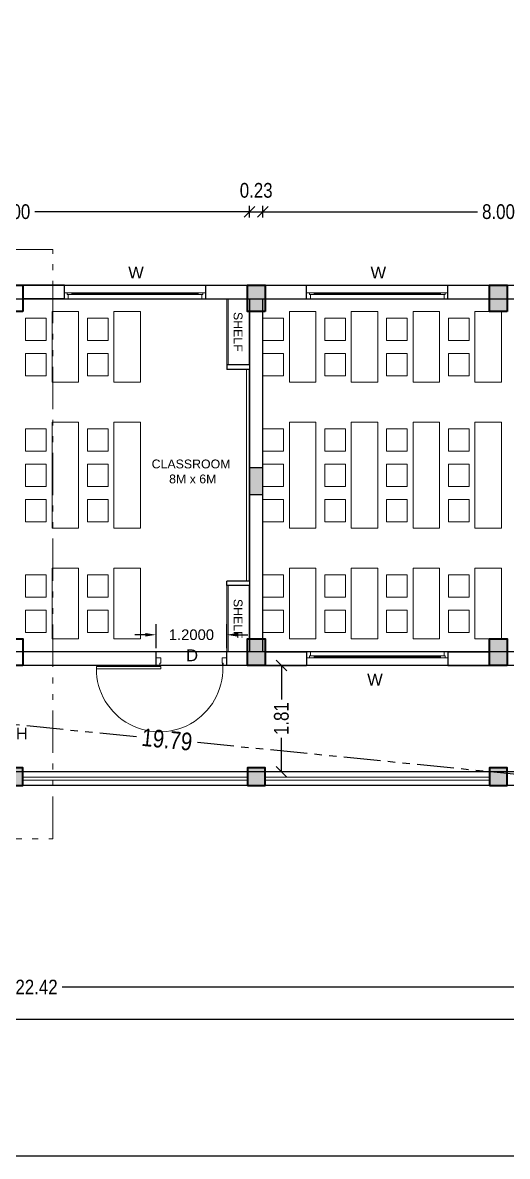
# Model space of a CAD drawing. Header units: metres. Extents: x 2792 to 3145, y -72 to 111.
# Drawn here: x 3012.67 to 3020.9, y -71.97 to -52.71 of the extents above; entities that cross this region are included whole.
import ezdxf
from ezdxf.enums import TextEntityAlignment as Align

# ---------------------------------------------------------------- set-up
doc = ezdxf.new("R2010")
doc.units = ezdxf.units.M
doc.header["$MEASUREMENT"] = 0
doc.header["$PDMODE"] = 35
for name, pattern in [('ACAD_ISO12W100', [21, 12, -3, 0, -3, 0, -3]), ('HIDDEN', [0.375, 0.25, -0.125]), ('PHANTOM2', [1.25, 0.625, -0.125, 0.125, -0.125, 0.125, -0.125])]:
    doc.linetypes.add(name, pattern=pattern)
for name, color, linetype, lineweight in [('BEAM', 4, 'Continuous', 30), ('Col', 2, 'Continuous', 40), ('column', 6, 'Continuous', 9), ('DIM', 7, 'Continuous', 18), ('El', 9, 'Continuous', 20), ('Frame', 11, 'Continuous', 20), ('Furn', 80, 'Continuous', 0), ('JOI', 4, 'Continuous', 20), ('SECTION LINE', 1, 'ACAD_ISO12W100', 0), ('Text', 7, 'Continuous', 5), ('WALL', 7, 'Continuous', 30)]:
    doc.layers.add(name, color=color, linetype=linetype, lineweight=lineweight)
for name, color, linetype in [('BLK_1_FLR_0_BLT_UP_AREA', 44, 'Continuous'), ('BLK_1_FLR_0_CARPET_AREA', 56, 'Continuous'), ('BLK_1_FLR_0_EXIT_WIDTH_DOOR', 2, 'Continuous'), ('BLK_1_FLR_0_REGULAR_ROOM_1', 3, 'Continuous'), ('DIST_EXIT', 7, 'Continuous'), ('WIN', 2, 'Continuous')]:
    doc.layers.add(name, color=color, linetype=linetype)
doc.styles.add('SKR', font='ARIALN.TTF')
doc.styles.get("Standard").update_dxf_attribs({"font": 'arial.ttf'})
doc.dimstyles.new('SKR', dxfattribs={"dimtxt": 0.25, "dimasz": 0.18, "dimexe": 0.1, "dimexo": 0.0625, "dimgap": 0.09, "dimtad": 0, "dimzin": 0, "dimdsep": 46, "dimtxsty": 'SKR', "dimblk": 'OBLIQUE', "dimcen": 0.09, "dimclrd": 8, "dimclre": 8, "dimadec": 0, "dimazin": 0, "dimtfac": 1, "dimtofl": 0, "dimtmove": 2, "dimatfit": 3, "dimfxl": 0, "dimtolj": 1, "dimtzin": 0, "dimarcsym": 0})
doc.dimstyles.new('SKR12', dxfattribs={"dimtxt": 0.3, "dimasz": 0.3, "dimexe": 0.3, "dimexo": 0.0625, "dimgap": 0.09, "dimtad": 0, "dimzin": 0, "dimdsep": 46, "dimtxsty": 'SKR', "dimblk": 'OBLIQUE', "dimcen": 0.09, "dimclrd": 8, "dimclre": 8, "dimadec": 0, "dimazin": 0, "dimtfac": 1, "dimtofl": 0, "dimtmove": 2, "dimatfit": 3, "dimfxl": 0, "dimtolj": 1, "dimtzin": 0, "dimarcsym": 0})
doc.dimstyles.get("Standard").update_dxf_attribs({"dimtxt": 0.18, "dimasz": 0.18, "dimexe": 0.18, "dimexo": 0.0625, "dimgap": 0.09, "dimtad": 0, "dimtih": 1, "dimtoh": 1, "dimdec": 4, "dimzin": 0, "dimdsep": 46, "dimtxsty": 'Standard', "dimcen": 0.09, "dimadec": 0, "dimazin": 0, "dimtfac": 1, "dimtdec": 4, "dimtofl": 0, "dimtmove": 0, "dimatfit": 3, "dimfxl": 0, "dimtolj": 1, "dimtzin": 0, "dimarcsym": 0})

# ---------------------------------------------------------------- blocks, each defined once
blk = doc.blocks.new('FF')
at = {"layer": 'Frame'}
for p, q in [((-35.5, 0), (-38, 0)), ((-38, -3.5), (-38, -4)), ((-38, -4), (-36, -4)), ((-36, -4), (-36, -2.75)), ((-36, -2.75), (-35.5, -2.75)), ((-35.5, -2.75), (-35.5, 0)), ((-2.5, -2.75), (-2.5, 0)), ((-2.5, 0), (0, 0)), ((-2, -2.75), (-2.5, -2.75)), ((-2, -4), (-2, -2.75)), ((0, -4), (-2, -4)), ((0, -3.5), (0, -4))]:
    blk.add_line(p, q, dxfattribs=at)
blk.add_lwpolyline([(-35.5, -5.75), (-35.5, -4.5), (-70.12, -4.5), (-70.12, -5.75), (-35.5, -5.75)], close=True, dxfattribs=at)
blk.add_arc((-36.12, -5.75), 34, 180, 5.06209, dxfattribs=at)
blk = doc.blocks.new('C')
at = {"layer": 'column'}
blk.add_hatch(color=2, dxfattribs=at).paths.add_polyline_path([(0, -450), (300, -450), (300, 0), (0, 0)])
at = {"layer": 'column', "color": 6}
blk.add_lwpolyline([(0, -450), (300, -450), (300, 0), (0, 0)], close=True, dxfattribs=at)
blk = doc.blocks.new('C2')
at = {"layer": 'BEAM'}
blk.add_hatch(color=2, dxfattribs=at).paths.add_polyline_path([(230, 0), (0, 0), (0, -450), (230, -450)])
at = {"layer": 'BEAM', "color": 6}
blk.add_lwpolyline([(0, -450), (230, -450), (230, 0), (0, 0)], close=True, dxfattribs=at)
blk = doc.blocks.new('C3')
at = {"layer": 'column'}
blk.add_hatch(color=2, dxfattribs=at).paths.add_polyline_path([(300, -300), (300, 0), (0, 0), (0, -300)])
at = {"layer": 'column', "color": 6}
blk.add_lwpolyline([(0, -300), (300, -300), (300, 0), (0, 0)], close=True, dxfattribs=at)
blk = doc.blocks.new('_Oblique')
at = {"color": 0, "linetype": 'ByBlock', "lineweight": -2}
blk.add_line((-0.5, -0.5), (0.5, 0.5), dxfattribs=at)
blk = doc.blocks.new('*D17')
at = {"layer": 'Defpoints', "color": 0}
for p in [(3016.518, -55.924), (3008.518, -57.809), (3016.518, -57.925)]:
    blk.add_point(p, dxfattribs=at)
at = {"layer": 'DIM', "color": 8, "lineweight": -2}
for p, q in [((3008.518, -56.024), (3008.518, -55.824)), ((3016.518, -56.024), (3016.518, -55.824)), ((3008.518, -55.924), (3012.162, -55.924)), ((3016.518, -55.924), (3012.874, -55.924))]:
    blk.add_line(p, q, dxfattribs=at)
at = {"layer": 'DIM', "color": 8, "lineweight": -2, "xscale": 0.18, "yscale": 0.18, "zscale": 0.18, "rotation": 180}
blk.add_blockref('_Oblique', (3008.518, -55.924), dxfattribs=at)
at = {"layer": 'DIM', "color": 8, "lineweight": -2, "xscale": 0.18, "yscale": 0.18, "zscale": 0.18}
blk.add_blockref('_Oblique', (3016.518, -55.924), dxfattribs=at)
at = {"layer": 'DIM', "color": 0, "insert": (3012.518, -55.924), "char_height": 0.25, "attachment_point": 5, "style": 'SKR'}
blk.add_mtext('\\A1;8.00', dxfattribs=at)
blk = doc.blocks.new('*D18')
at = {"layer": 'Defpoints', "color": 0}
for p in [(3016.748, -55.924), (3016.518, -57.925), (3016.748, -57.852)]:
    blk.add_point(p, dxfattribs=at)
at = {"layer": 'DIM', "color": 8, "lineweight": -2}
for p, q in [((3016.518, -56.024), (3016.518, -55.824)), ((3016.748, -56.024), (3016.748, -55.824)), ((3016.518, -55.924), (3016.748, -55.924))]:
    blk.add_line(p, q, dxfattribs=at)
at = {"layer": 'DIM', "color": 8, "lineweight": -2, "xscale": 0.18, "yscale": 0.18, "zscale": 0.18, "rotation": 180}
blk.add_blockref('_Oblique', (3016.518, -55.924), dxfattribs=at)
at = {"layer": 'DIM', "color": 8, "lineweight": -2, "xscale": 0.18, "yscale": 0.18, "zscale": 0.18}
blk.add_blockref('_Oblique', (3016.748, -55.924), dxfattribs=at)
at = {"layer": 'DIM', "color": 0, "insert": (3016.633, -55.562), "char_height": 0.25, "attachment_point": 5, "style": 'SKR'}
blk.add_mtext('\\A1;0.23', dxfattribs=at)
blk = doc.blocks.new('*D19')
at = {"layer": 'Defpoints', "color": 0}
for p in [(3024.748, -55.924), (3016.748, -57.852), (3024.748, -57.935)]:
    blk.add_point(p, dxfattribs=at)
at = {"layer": 'DIM', "color": 8, "lineweight": -2}
for p, q in [((3016.748, -56.024), (3016.748, -55.824)), ((3024.748, -56.024), (3024.748, -55.824)), ((3016.748, -55.924), (3020.392, -55.924)), ((3024.748, -55.924), (3021.104, -55.924))]:
    blk.add_line(p, q, dxfattribs=at)
at = {"layer": 'DIM', "color": 8, "lineweight": -2, "xscale": 0.18, "yscale": 0.18, "zscale": 0.18, "rotation": 180}
blk.add_blockref('_Oblique', (3016.748, -55.924), dxfattribs=at)
at = {"layer": 'DIM', "color": 8, "lineweight": -2, "xscale": 0.18, "yscale": 0.18, "zscale": 0.18}
blk.add_blockref('_Oblique', (3024.748, -55.924), dxfattribs=at)
at = {"layer": 'DIM', "color": 0, "insert": (3020.748, -55.924), "char_height": 0.25, "attachment_point": 5, "style": 'SKR'}
blk.add_mtext('\\A1;8.00', dxfattribs=at)
blk = doc.blocks.new('*D40')
at = {"layer": 'Defpoints', "color": 0}
for p in [(3001.693, -64.908), (3024.113, -65.671), (3024.113, -69.096)]:
    blk.add_point(p, dxfattribs=at)
at = {"layer": 'DIM', "color": 8, "lineweight": -2}
for p, q in [((3001.693, -68.996), (3001.693, -69.196)), ((3001.693, -69.096), (3012.466, -69.096)), ((3024.113, -69.096), (3013.34, -69.096)), ((3024.113, -68.996), (3024.113, -69.196))]:
    blk.add_line(p, q, dxfattribs=at)
at = {"layer": 'DIM', "color": 8, "lineweight": -2, "xscale": 0.18, "yscale": 0.18, "zscale": 0.18, "rotation": 180}
blk.add_blockref('_Oblique', (3001.693, -69.096), dxfattribs=at)
at = {"layer": 'DIM', "color": 8, "lineweight": -2, "xscale": 0.18, "yscale": 0.18, "zscale": 0.18}
blk.add_blockref('_Oblique', (3024.113, -69.096), dxfattribs=at)
at = {"layer": 'DIM', "color": 0, "insert": (3012.903, -69.096), "char_height": 0.25, "attachment_point": 5, "style": 'SKR'}
blk.add_mtext('\\A1;22.42', dxfattribs=at)
blk = doc.blocks.new('*D47')
at = {"layer": 'Defpoints', "color": 0}
for p in [(3001.658, -64.908), (3056.298, -64.999), (3056.298, -69.64)]:
    blk.add_point(p, dxfattribs=at)
at = {"layer": 'DIM', "color": 8, "lineweight": -2}
for p, q in [((3001.658, -69.54), (3001.658, -69.74)), ((3001.658, -69.64), (3028.542, -69.64)), ((3056.298, -69.64), (3029.413, -69.64)), ((3056.298, -69.54), (3056.298, -69.74))]:
    blk.add_line(p, q, dxfattribs=at)
at = {"layer": 'DIM', "color": 8, "lineweight": -2, "xscale": 0.18, "yscale": 0.18, "zscale": 0.18, "rotation": 180}
blk.add_blockref('_Oblique', (3001.658, -69.64), dxfattribs=at)
at = {"layer": 'DIM', "color": 8, "lineweight": -2, "xscale": 0.18, "yscale": 0.18, "zscale": 0.18}
blk.add_blockref('_Oblique', (3056.298, -69.64), dxfattribs=at)
at = {"layer": 'DIM', "color": 0, "insert": (3028.978, -69.64), "char_height": 0.25, "attachment_point": 5, "style": 'SKR'}
blk.add_mtext('\\A1;54.64', dxfattribs=at)
blk = doc.blocks.new('*D58')
at = {"layer": 'Defpoints', "color": 0}
for p in [(3017.359, -63.631), (3017.062, -65.441), (3017.359, -65.441)]:
    blk.add_point(p, dxfattribs=at)
at = {"layer": 'DIM', "color": 8, "lineweight": -2}
for p, q in [((3017.162, -63.631), (3016.962, -63.631)), ((3017.062, -63.631), (3017.062, -64.21)), ((3017.062, -65.441), (3017.062, -64.863)), ((3017.162, -65.441), (3016.962, -65.441))]:
    blk.add_line(p, q, dxfattribs=at)
at = {"layer": 'DIM', "color": 8, "lineweight": -2, "xscale": 0.18, "yscale": 0.18, "zscale": 0.18}
for p, rotation in [((3017.062, -63.631), 90), ((3017.062, -65.441), 270)]:
    blk.add_blockref('_Oblique', p, dxfattribs=dict(at, rotation=rotation))
at = {"layer": 'DIM', "color": 0, "insert": (3017.062, -64.536), "char_height": 0.25, "attachment_point": 5, "rotation": 90, "style": 'SKR'}
blk.add_mtext('\\A1;1.81', dxfattribs=at)
blk = doc.blocks.new('*D249')
at = {"layer": 'BLK_1_FLR_0_EXIT_WIDTH_DOOR', "color": 0, "lineweight": -2}
for p, q in [((3014.933, -63.339), (3014.933, -62.931)), ((3016.133, -63.339), (3016.133, -62.931)), ((3014.753, -63.111), (3014.573, -63.111)), ((3016.313, -63.111), (3016.493, -63.111))]:
    blk.add_line(p, q, dxfattribs=at)
at = {"layer": 'BLK_1_FLR_0_EXIT_WIDTH_DOOR', "color": 0}
for points in [[(3014.753, -63.081), (3014.753, -63.141), (3014.933, -63.111)], [(3016.313, -63.081), (3016.313, -63.141), (3016.133, -63.111)]]:
    blk.add_solid(points, dxfattribs=at)
at = {"layer": 'Defpoints', "color": 0}
for p in [(3016.133, -63.111), (3014.933, -63.401), (3016.133, -63.401)]:
    blk.add_point(p, dxfattribs=at)
at = {"layer": 'BLK_1_FLR_0_EXIT_WIDTH_DOOR', "color": 0, "insert": (3015.533, -63.111), "char_height": 0.18, "attachment_point": 5}
blk.add_mtext('\\A1;1.2000', dxfattribs=at)
blk = doc.blocks.new('*D260')
at = {"layer": 'Defpoints', "color": 0}
for p in [(3005.323, -63.406), (3025.013, -65.371), (3024.963, -65.874)]:
    blk.add_point(p, dxfattribs=at)
at = {"layer": 'DIST_EXIT', "color": 8, "linetype": 'HIDDEN', "lineweight": -2}
for p, q in [((3005.317, -63.469), (3005.243, -64.208)), ((3025.007, -65.434), (3024.933, -66.173))]:
    blk.add_line(p, q, dxfattribs=at)
at = {"layer": 'DIST_EXIT', "color": 8, "linetype": 'PHANTOM2', "lineweight": -2}
for p, q in [((3005.273, -63.909), (3014.626, -64.843)), ((3024.963, -65.874), (3015.609, -64.941))]:
    blk.add_line(p, q, dxfattribs=at)
at = {"layer": 'DIST_EXIT', "color": 8, "lineweight": -2, "xscale": 0.3, "yscale": 0.3, "zscale": 0.3}
for p, rotation in [((3005.273, -63.909), 174.3009314214869), ((3024.963, -65.874), 354.3009314214869)]:
    blk.add_blockref('_Oblique', p, dxfattribs=dict(at, rotation=rotation))
at = {"layer": 'DIST_EXIT', "color": 0, "insert": (3015.118, -64.892), "char_height": 0.3, "attachment_point": 5, "rotation": 354.3009, "style": 'SKR'}
blk.add_mtext('\\A1;19.79', dxfattribs=at)

msp = doc.modelspace()

# ---------------------------------------------------------------- linework, layer by layer
msp.add_lwpolyline([(2999.48408, -24.29748), (3069.27932, -24.29748), (3069.27932, -71.97156), (2999.48408, -71.97156)], close=True)
at = {"layer": 'BLK_1_FLR_0_BLT_UP_AREA', "color": 24}
msp.add_lwpolyline([(3001.69292, -57.17147), (3056.26292, -57.17147), (3056.26292, -65.67147), (3001.69292, -65.67147)], close=True, dxfattribs=at)
at = {"layer": 'BLK_1_FLR_0_CARPET_AREA', "color": 24}
for points in [[(3008.51791, -57.40147), (3016.51789, -57.40147), (3016.51789, -63.40147), (3008.51791, -63.40147)], [(3016.7479, -57.40147), (3024.74792, -57.40147), (3024.74792, -63.40147), (3016.7479, -63.40147)], [(3056.03292, -63.63147), (3001.92292, -63.63147), (3001.92292, -65.43292), (3056.03292, -65.43292)]]:
    msp.add_lwpolyline(points, close=True, dxfattribs=at)
at = {"layer": 'BLK_1_FLR_0_REGULAR_ROOM_1', "color": 3}
msp.add_lwpolyline([(3008.51791, -57.40147), (3024.74792, -57.40147), (3024.74792, -63.40147), (3008.51791, -63.40147)], close=True, dxfattribs=at)
at = {"layer": 'Col'}
for points in [[(3012.66789, -57.62147), (3012.36789, -57.62147), (3012.36789, -57.17147), (3012.66789, -57.17147)], [(3016.7829, -57.62147), (3016.4829, -57.62147), (3016.4829, -57.17147), (3016.7829, -57.17147)], [(3020.8979, -57.62147), (3020.5979, -57.62147), (3020.5979, -57.17147), (3020.8979, -57.17147)], [(3012.66789, -63.63147), (3012.36789, -63.63147), (3012.36789, -63.18147), (3012.66789, -63.18147)], [(3016.7829, -63.63147), (3016.4829, -63.63147), (3016.4829, -63.18147), (3016.7829, -63.18147)], [(3020.8979, -63.63147), (3020.5979, -63.63147), (3020.5979, -63.18147), (3020.8979, -63.18147)], [(3012.36792, -65.67147), (3012.66792, -65.67147), (3012.66792, -65.37147), (3012.36792, -65.37147)], [(3016.48292, -65.67147), (3016.78292, -65.67147), (3016.78292, -65.37147), (3016.48292, -65.37147)], [(3020.59792, -65.67147), (3020.89792, -65.67147), (3020.89792, -65.37147), (3020.59792, -65.37147)]]:
    msp.add_lwpolyline(points, close=True, dxfattribs=at)
at = {"layer": 'El'}
for p, q in [((3013.3754, -57.17147), (3015.7754, -57.17147)), ((3019.8904, -57.17147), (3017.4904, -57.17147)), ((3015.6504, -57.30147), (3013.5004, -57.30147)), ((3015.6504, -57.33272), (3013.5004, -57.33272)), ((3017.6154, -57.30147), (3019.7654, -57.30147)), ((3017.6154, -57.33272), (3019.7654, -57.33272)), ((3013.4379, -57.40147), (3015.7129, -57.40147)), ((3019.8279, -57.40147), (3017.5529, -57.40147)), ((3019.8279, -63.40147), (3017.5529, -63.40147)), ((3017.6154, -63.47022), (3019.7654, -63.47022)), ((3017.6154, -63.50147), (3019.7654, -63.50147)), ((3014.99607, -63.63147), (3016.1329, -63.63147)), ((3019.8904, -63.63147), (3017.4904, -63.63147)), ((3016.48292, -65.44147), (3012.66792, -65.44147)), ((3020.59792, -65.44147), (3016.78292, -65.44147)), ((3016.48292, -65.67147), (3012.66792, -65.67147)), ((3020.59792, -65.67147), (3016.78292, -65.67147))]:
    msp.add_line(p, q, dxfattribs=at)
at = {"layer": 'Frame'}
for p, q in [((3013.5004, -57.30147), (3013.3754, -57.30147)), ((3013.4254, -57.30147), (3013.4254, -57.33272)), ((3013.4254, -57.33272), (3013.5004, -57.33272)), ((3013.4379, -57.40147), (3013.4379, -57.33272)), ((3013.5004, -57.33272), (3013.5004, -57.30147)), ((3015.6504, -57.33272), (3015.6504, -57.30147)), ((3015.6504, -57.30147), (3015.7754, -57.30147)), ((3015.7254, -57.33272), (3015.6504, -57.33272)), ((3015.7129, -57.40147), (3015.7129, -57.33272)), ((3015.7254, -57.30147), (3015.7254, -57.33272)), ((3017.6154, -57.30147), (3017.4904, -57.30147)), ((3017.5404, -57.30147), (3017.5404, -57.33272)), ((3017.5404, -57.33272), (3017.6154, -57.33272)), ((3017.5529, -57.40147), (3017.5529, -57.33272)), ((3017.6154, -57.33272), (3017.6154, -57.30147)), ((3019.7654, -57.33272), (3019.7654, -57.30147)), ((3019.7654, -57.30147), (3019.8904, -57.30147)), ((3019.8404, -57.33272), (3019.7654, -57.33272)), ((3019.8279, -57.40147), (3019.8279, -57.33272)), ((3019.8404, -57.30147), (3019.8404, -57.33272)), ((3013.4379, -57.40147), (3013.3754, -57.40147)), ((3015.7129, -57.40147), (3015.7754, -57.40147)), ((3016.1329, -58.52647), (3016.1329, -57.40147)), ((3016.1579, -58.52647), (3016.1579, -57.40147)), ((3017.5529, -57.40147), (3017.4904, -57.40147)), ((3019.8279, -57.40147), (3019.8904, -57.40147)), ((3016.4679, -62.20147), (3016.4679, -58.60147)), ((3016.1329, -62.27647), (3016.1329, -63.40147)), ((3016.1579, -62.27647), (3016.1579, -63.40147)), ((3017.5529, -63.40147), (3017.4904, -63.40147)), ((3017.6154, -63.50147), (3017.4904, -63.50147)), ((3017.5404, -63.50147), (3017.5404, -63.47022)), ((3017.5404, -63.47022), (3017.6154, -63.47022)), ((3017.5529, -63.40147), (3017.5529, -63.47022)), ((3017.6154, -63.47022), (3017.6154, -63.50147)), ((3019.7654, -63.47022), (3019.7654, -63.50147)), ((3019.8404, -63.47022), (3019.7654, -63.47022)), ((3019.7654, -63.50147), (3019.8904, -63.50147)), ((3019.8279, -63.40147), (3019.8279, -63.47022)), ((3019.8279, -63.40147), (3019.8904, -63.40147)), ((3019.8404, -63.50147), (3019.8404, -63.47022)), ((3016.48292, -65.53147), (3012.66792, -65.53147)), ((3016.48292, -65.58147), (3012.66792, -65.58147)), ((3016.78292, -65.53147), (3020.59792, -65.53147)), ((3016.78292, -65.58147), (3020.59792, -65.58147))]:
    msp.add_line(p, q, dxfattribs=at)
at = {"layer": 'Furn'}
for points in [[(3013.06789, -57.73147), (3012.71789, -57.73147), (3012.71789, -58.11147), (3013.06789, -58.11147)], [(3013.16789, -57.62147), (3013.16789, -58.82147), (3013.61789, -58.82147), (3013.61789, -57.62147)], [(3014.11789, -57.73147), (3013.76789, -57.73147), (3013.76789, -58.11147), (3014.11789, -58.11147)], [(3014.21789, -57.62147), (3014.21789, -58.82147), (3014.66789, -58.82147), (3014.66789, -57.62147)], [(3017.0979, -57.73147), (3016.7479, -57.73147), (3016.7479, -58.11147), (3017.0979, -58.11147)], [(3017.1979, -57.62147), (3017.1979, -58.82147), (3017.6479, -58.82147), (3017.6479, -57.62147)], [(3018.1479, -57.73147), (3017.7979, -57.73147), (3017.7979, -58.11147), (3018.1479, -58.11147)], [(3018.2479, -57.62147), (3018.2479, -58.82147), (3018.6979, -58.82147), (3018.6979, -57.62147)], [(3019.1979, -57.73147), (3018.8479, -57.73147), (3018.8479, -58.11147), (3019.1979, -58.11147)], [(3019.2979, -57.62147), (3019.2979, -58.82147), (3019.7479, -58.82147), (3019.7479, -57.62147)], [(3020.2479, -57.73147), (3019.8979, -57.73147), (3019.8979, -58.11147), (3020.2479, -58.11147)], [(3020.3479, -57.62147), (3020.3479, -58.82147), (3020.7979, -58.82147), (3020.7979, -57.62147)], [(3013.06789, -58.71147), (3012.71789, -58.71147), (3012.71789, -58.33147), (3013.06789, -58.33147)], [(3014.11789, -58.71147), (3013.76789, -58.71147), (3013.76789, -58.33147), (3014.11789, -58.33147)], [(3017.0979, -58.71147), (3016.7479, -58.71147), (3016.7479, -58.33147), (3017.0979, -58.33147)], [(3018.1479, -58.71147), (3017.7979, -58.71147), (3017.7979, -58.33147), (3018.1479, -58.33147)], [(3019.1979, -58.71147), (3018.8479, -58.71147), (3018.8479, -58.33147), (3019.1979, -58.33147)], [(3020.2479, -58.71147), (3019.8979, -58.71147), (3019.8979, -58.33147), (3020.2479, -58.33147)], [(3013.16789, -59.50147), (3013.16789, -61.30147), (3013.61789, -61.30147), (3013.61789, -59.50147)], [(3014.21789, -59.50147), (3014.21789, -61.30147), (3014.66789, -61.30147), (3014.66789, -59.50147)], [(3017.1979, -59.50147), (3017.1979, -61.30147), (3017.6479, -61.30147), (3017.6479, -59.50147)], [(3018.2479, -59.50147), (3018.2479, -61.30147), (3018.6979, -61.30147), (3018.6979, -59.50147)], [(3019.2979, -59.50147), (3019.2979, -61.30147), (3019.7479, -61.30147), (3019.7479, -59.50147)], [(3020.3479, -59.50147), (3020.3479, -61.30147), (3020.7979, -61.30147), (3020.7979, -59.50147)], [(3013.06789, -59.61147), (3012.71789, -59.61147), (3012.71789, -59.99147), (3013.06789, -59.99147)], [(3014.11789, -59.61147), (3013.76789, -59.61147), (3013.76789, -59.99147), (3014.11789, -59.99147)], [(3017.0979, -59.61147), (3016.7479, -59.61147), (3016.7479, -59.99147), (3017.0979, -59.99147)], [(3018.1479, -59.61147), (3017.7979, -59.61147), (3017.7979, -59.99147), (3018.1479, -59.99147)], [(3019.1979, -59.61147), (3018.8479, -59.61147), (3018.8479, -59.99147), (3019.1979, -59.99147)], [(3020.2479, -59.61147), (3019.8979, -59.61147), (3019.8979, -59.99147), (3020.2479, -59.99147)], [(3013.06789, -60.59147), (3012.71789, -60.59147), (3012.71789, -60.21147), (3013.06789, -60.21147)], [(3014.11789, -60.59147), (3013.76789, -60.59147), (3013.76789, -60.21147), (3014.11789, -60.21147)], [(3017.0979, -60.59147), (3016.7479, -60.59147), (3016.7479, -60.21147), (3017.0979, -60.21147)], [(3018.1479, -60.59147), (3017.7979, -60.59147), (3017.7979, -60.21147), (3018.1479, -60.21147)], [(3019.1979, -60.59147), (3018.8479, -60.59147), (3018.8479, -60.21147), (3019.1979, -60.21147)], [(3020.2479, -60.59147), (3019.8979, -60.59147), (3019.8979, -60.21147), (3020.2479, -60.21147)], [(3013.06789, -61.19147), (3012.71789, -61.19147), (3012.71789, -60.81147), (3013.06789, -60.81147)], [(3014.11789, -61.19147), (3013.76789, -61.19147), (3013.76789, -60.81147), (3014.11789, -60.81147)], [(3017.0979, -61.19147), (3016.7479, -61.19147), (3016.7479, -60.81147), (3017.0979, -60.81147)], [(3018.1479, -61.19147), (3017.7979, -61.19147), (3017.7979, -60.81147), (3018.1479, -60.81147)], [(3019.1979, -61.19147), (3018.8479, -61.19147), (3018.8479, -60.81147), (3019.1979, -60.81147)], [(3020.2479, -61.19147), (3019.8979, -61.19147), (3019.8979, -60.81147), (3020.2479, -60.81147)], [(3013.16789, -63.18147), (3013.16789, -61.98147), (3013.61789, -61.98147), (3013.61789, -63.18147)], [(3014.21789, -63.18147), (3014.21789, -61.98147), (3014.66789, -61.98147), (3014.66789, -63.18147)], [(3017.1979, -63.18147), (3017.1979, -61.98147), (3017.6479, -61.98147), (3017.6479, -63.18147)], [(3018.2479, -63.18147), (3018.2479, -61.98147), (3018.6979, -61.98147), (3018.6979, -63.18147)], [(3019.2979, -63.18147), (3019.2979, -61.98147), (3019.7479, -61.98147), (3019.7479, -63.18147)], [(3020.3479, -63.18147), (3020.3479, -61.98147), (3020.7979, -61.98147), (3020.7979, -63.18147)], [(3013.06789, -62.09147), (3012.71789, -62.09147), (3012.71789, -62.47147), (3013.06789, -62.47147)], [(3014.11789, -62.09147), (3013.76789, -62.09147), (3013.76789, -62.47147), (3014.11789, -62.47147)], [(3017.0979, -62.09147), (3016.7479, -62.09147), (3016.7479, -62.47147), (3017.0979, -62.47147)], [(3018.1479, -62.09147), (3017.7979, -62.09147), (3017.7979, -62.47147), (3018.1479, -62.47147)], [(3019.1979, -62.09147), (3018.8479, -62.09147), (3018.8479, -62.47147), (3019.1979, -62.47147)], [(3020.2479, -62.09147), (3019.8979, -62.09147), (3019.8979, -62.47147), (3020.2479, -62.47147)], [(3013.06789, -63.07147), (3012.71789, -63.07147), (3012.71789, -62.69147), (3013.06789, -62.69147)], [(3014.11789, -63.07147), (3013.76789, -63.07147), (3013.76789, -62.69147), (3014.11789, -62.69147)], [(3017.0979, -63.07147), (3016.7479, -63.07147), (3016.7479, -62.69147), (3017.0979, -62.69147)], [(3018.1479, -63.07147), (3017.7979, -63.07147), (3017.7979, -62.69147), (3018.1479, -62.69147)], [(3019.1979, -63.07147), (3018.8479, -63.07147), (3018.8479, -62.69147), (3019.1979, -62.69147)], [(3020.2479, -63.07147), (3019.8979, -63.07147), (3019.8979, -62.69147), (3020.2479, -62.69147)]]:
    msp.add_lwpolyline(points, close=True, dxfattribs=at)
at = {"layer": 'SECTION LINE', "color": 2, "ltscale": 0.06}
msp.add_lwpolyline([(3011.9308, -66.57714), (3013.18203, -66.57714), (3013.18203, -56.56287), (3011.9308, -56.56287)], dxfattribs=at)
at = {"layer": 'WALL'}
for p, q in [((3013.3754, -57.17147), (3012.6679, -57.17147)), ((3013.3754, -57.40147), (3013.3754, -57.17147)), ((3015.7754, -57.40147), (3015.7754, -57.17147)), ((3015.7754, -57.17147), (3016.4829, -57.17147)), ((3016.7829, -57.17147), (3017.4904, -57.17147)), ((3017.4904, -57.40147), (3017.4904, -57.17147)), ((3019.8904, -57.17147), (3020.5979, -57.17147)), ((3019.8904, -57.40147), (3019.8904, -57.17147)), ((3013.3754, -57.40147), (3012.66783, -57.40147)), ((3015.7754, -57.40147), (3016.4829, -57.40147)), ((3016.7829, -57.40147), (3017.4904, -57.40147)), ((3019.8904, -57.40147), (3020.5979, -57.40147)), ((3016.5179, -58.52647), (3016.5179, -57.62147)), ((3016.7479, -63.18147), (3016.7479, -57.62147)), ((3016.5179, -58.52647), (3016.1329, -58.52647)), ((3016.1329, -58.52647), (3016.1329, -58.60147)), ((3016.5179, -58.60147), (3016.1329, -58.60147)), ((3016.51789, -62.20147), (3016.5179, -58.60147)), ((3016.5179, -62.20147), (3016.1329, -62.20147)), ((3016.1329, -62.27647), (3016.1329, -62.20147)), ((3016.5179, -62.27647), (3016.1329, -62.27647)), ((3016.51789, -63.18147), (3016.51789, -62.27647)), ((3014.93291, -63.40147), (3012.66789, -63.40147)), ((3014.93291, -63.63147), (3014.93291, -63.40147)), ((3016.1329, -63.63147), (3016.1329, -63.40147)), ((3016.4829, -63.40147), (3016.1329, -63.40147)), ((3016.7829, -63.40147), (3017.4904, -63.40147)), ((3017.4904, -63.40147), (3017.4904, -63.63147)), ((3019.8904, -63.40147), (3020.5979, -63.40147)), ((3019.8904, -63.40147), (3019.8904, -63.63147)), ((3014.93291, -63.63147), (3012.66789, -63.63147)), ((3016.4829, -63.63147), (3016.1329, -63.63147)), ((3016.7829, -63.63147), (3017.4904, -63.63147)), ((3019.8904, -63.63147), (3020.5979, -63.63147))]:
    msp.add_line(p, q, dxfattribs=at)
at = {"layer": 'WIN'}
for p, q in [((3013.5004, -57.31397), (3015.6504, -57.31397)), ((3013.5004, -57.32022), (3015.6504, -57.32022)), ((3019.7654, -57.31397), (3017.6154, -57.31397)), ((3019.7654, -57.32022), (3017.6154, -57.32022)), ((3019.7654, -63.48272), (3017.6154, -63.48272)), ((3019.7654, -63.48897), (3017.6154, -63.48897))]:
    msp.add_line(p, q, dxfattribs=at)

# ---------------------------------------------------------------- block references
at = {"layer": 'BEAM', "xscale": 0.001, "yscale": 0.001, "zscale": 0.001}
for name, p in [('C', (3016.48284, -57.17147)), ('C', (3020.59784, -57.17147)), ('C2', (3016.5179, -60.27734)), ('C', (3016.48284, -63.18147)), ('C', (3020.59784, -63.18147)), ('C3', (3012.36792, -65.37147)), ('C3', (3016.48292, -65.37147)), ('C3', (3020.59792, -65.37147))]:
    msp.add_blockref(name, p, dxfattribs=at)
at = {"layer": 'WALL', "xscale": 0.0315792214900383, "yscale": 0.0315792214900383, "zscale": 0.0315792214900383}
msp.add_blockref('FF', (3016.13292, -63.50516), dxfattribs=at)

# ---------------------------------------------------------------- texts
at = {"layer": 'JOI'}
for s, p in [('W', (3014.59233, -56.95653)), ('W', (3018.70733, -56.95653)), ('D', (3015.54446, -63.4597)), ('W', (3018.65013, -63.87299))]:
    msp.add_text(s, height=0.2, dxfattribs=at).set_placement(p, align=Align.MIDDLE_CENTER)
at = {"layer": 'Text'}
for p in [(3016.3254, -57.96397), (3016.3254, -62.83897)]:
    msp.add_text('SHELF', height=0.15, rotation=270, dxfattribs=at).set_placement(p, align=Align.MIDDLE_CENTER)
for s, height, p in [('CLASSROOM ', 0.15, (3015.55626, -60.20905)), ('8M x 6M', 0.15, (3015.55626, -60.46337)), ('1.8 M WIDE VERANDAH', 0.2, (3011.18663, -64.78906))]:
    msp.add_text(s, height=height, dxfattribs=at).set_placement(p, align=Align.MIDDLE_CENTER)

# ---------------------------------------------------------------- dimensions: what is measured, and where the dimension line sits
at = {"layer": 'BLK_1_FLR_0_EXIT_WIDTH_DOOR'}
dim = msp.add_aligned_dim(p1=(3014.93291, -63.40147), p2=(3016.1329, -63.40147), distance=0.29092, dimstyle='Standard', dxfattribs=at)
dim.commit()
dim.dimension.update_dxf_attribs({"geometry": '*D249', "text_midpoint": (3015.5329, -63.11055)})
at = {"layer": 'DIM'}
for base, p1, p2, picture, middle in [((3016.7479, -55.92418), (3016.5179, -57.92547), (3016.7479, -57.85204), '*D18', (3016.6329, -55.56153)), ((3016.5179, -55.92418), (3008.51789, -57.80923), (3016.5179, -57.92547), '*D17', (3012.51789, -55.92418)), ((3024.74792, -55.92418), (3016.7479, -57.85204), (3024.74792, -57.93525), '*D19', (3020.74791, -55.92418)), ((3056.29792, -69.63957), (3001.65791, -64.90805), (3056.29792, -64.99888), '*D47', (3028.97791, -69.63957)), ((3024.11292, -69.09585), (3001.69292, -64.90805), (3024.11292, -65.67147), '*D40', (3012.90292, -69.09585))]:
    dim = msp.add_linear_dim(base=base, p1=p1, p2=p2, dimstyle='SKR', override={"dimpost": '\\X'}, dxfattribs=at)
    dim.commit()
    dim.dimension.update_dxf_attribs({"geometry": picture, "text_midpoint": middle})
dim = msp.add_linear_dim(base=(3017.06168, -65.44147), p1=(3017.35912, -63.63147), p2=(3017.35912, -65.44147), angle=90, dimstyle='SKR', override={"dimpost": '\\X'}, dxfattribs=at)
dim.commit()
dim.dimension.update_dxf_attribs({"geometry": '*D58', "text_midpoint": (3017.06168, -64.53647)})
at = {"layer": 'DIST_EXIT'}
dim = msp.add_aligned_dim(p1=(3005.32292, -63.40647), p2=(3025.01292, -65.37147), distance=-0.50552, dimstyle='SKR12', override={"dimpost": '\\X', "dimfxl": 75, "dimarcsym": 2}, dxfattribs=at)
dim.commit()
dim.dimension.update_dxf_attribs({"geometry": '*D260', "text_midpoint": (3015.11772, -64.892)})

doc.saveas('drawing.dxf')
